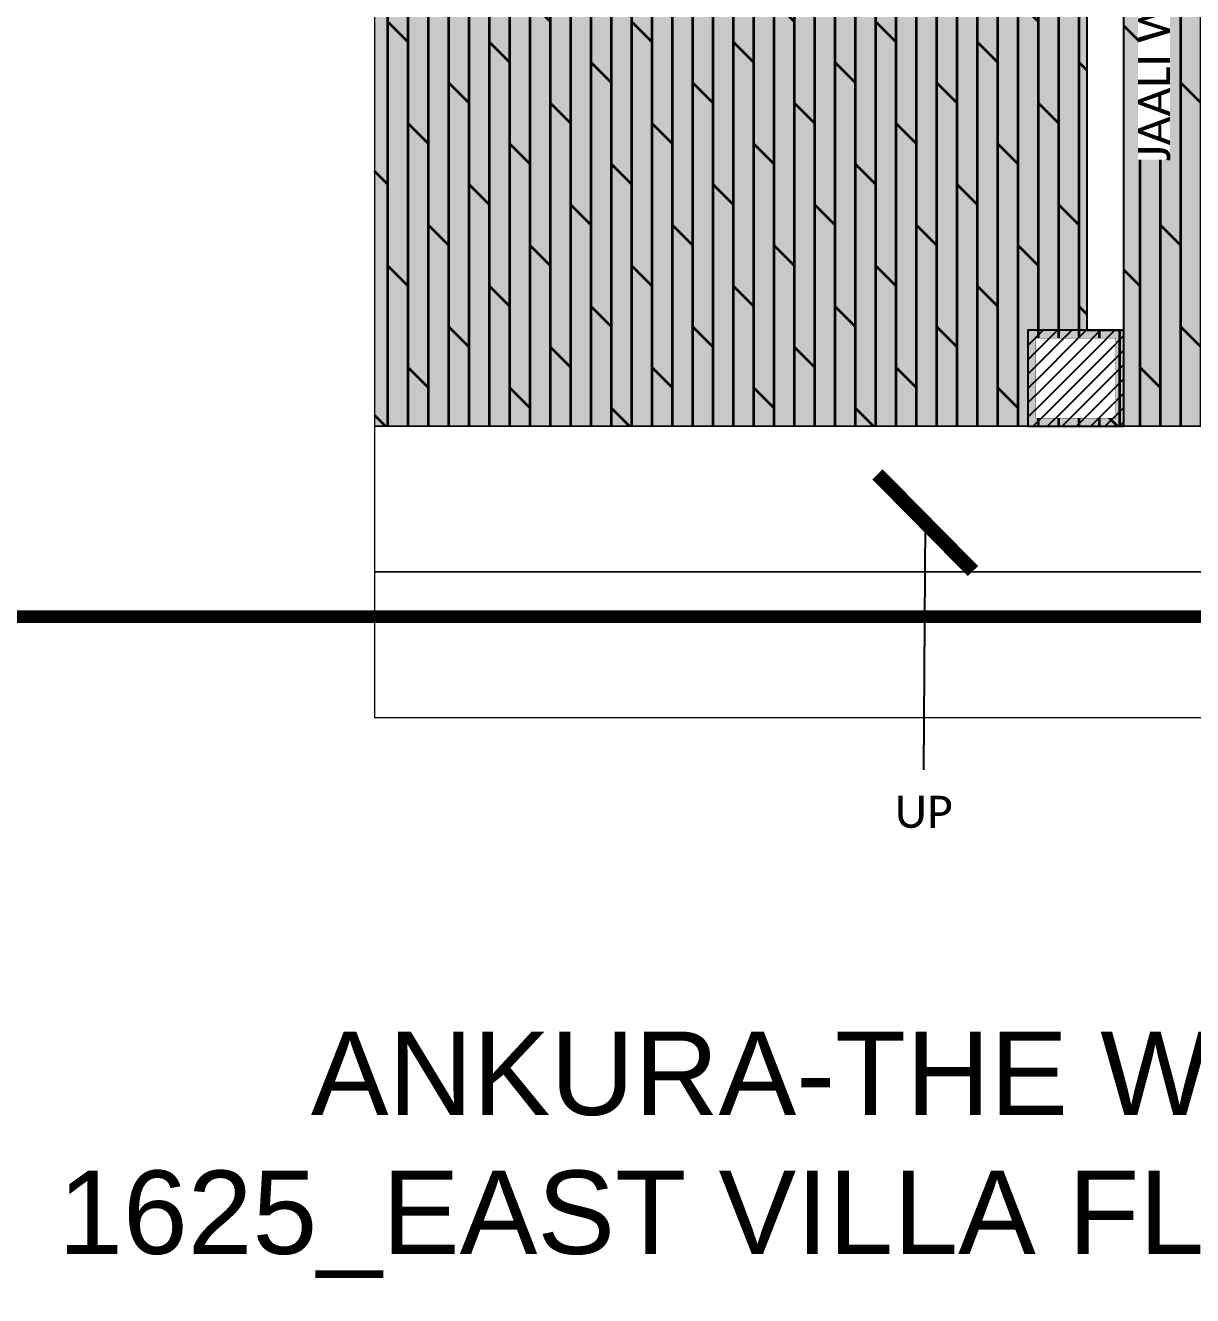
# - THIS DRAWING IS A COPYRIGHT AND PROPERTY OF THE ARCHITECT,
# Model space of a CAD drawing. Header units: millimetres. Extents: x -620 to 19192, y -4765 to 14690.
# Drawn here: x 5110 to 8755, y -4765 to -799 of the extents above; entities that cross this region are included whole.
import ezdxf

# ---------------------------------------------------------------- set-up
doc = ezdxf.new("R2010")
doc.units = ezdxf.units.MM
doc.header["$LTSCALE"] = 150
doc.set_wipeout_variables(frame=1)
doc.linetypes.add('1625E_Roof Plan$0$DASHED', pattern=[0.75, 0.5, -0.25])
for name, color, linetype in [('1625E_Columns$0$ad-RCC', 3, 'Continuous'), ('1625E_Columns$0$ad-RCC Hatch', 125, 'Continuous'), ('1625E_Roof Plan$0$ad-Primary Roof', 5, 'Continuous'), ('ad-Arrow', 32, 'Continuous'), ('ad-Elevation 10', 8, 'Continuous'), ('ad-Furniture', 8, 'Continuous'), ('ad-MS Columns', 1, 'Continuous'), ('ad-Text main', 7, 'Continuous'), ('ad-Text Title', 7, 'Continuous')]:
    doc.layers.add(name, color=color, linetype=linetype)
doc.layers.add('ad-Landscape', color=7, linetype='Continuous', lineweight=35, true_color=0x007f00)
doc.layers.add('ad-Verandah', color=7, linetype='Continuous', true_color=0xa57c52)
doc.styles.add('6 U T S R N_Corridor-Basement$0$Standard', font='arial.ttf')
doc.styles.add('Arial_2', font='arial.ttf', dxfattribs={"height": 1})
doc.styles.get("Standard").update_dxf_attribs({"font": 'calibril.ttf'})
doc.dimstyles.new('A-100-DIM-INT (MM-FT)', dxfattribs={"dimscale": 50, "dimtxt": 2.4, "dimasz": 1, "dimexe": 5, "dimexo": 100, "dimgap": 1, "dimtad": 0, "dimdec": 0, "dimdsep": 46, "dimtxsty": 'Standard', "dimblk": 'ARCHTICK', "dimcen": 0.025, "dimse1": 1, "dimse2": 1, "dimclrd": 256, "dimclre": 256, "dimclrt": 256, "dimazin": 2, "dimtfac": 1, "dimtdec": 0, "dimtix": 1, "dimtmove": 2, "dimatfit": 3, "dimldrblk": 'ARCHTICK', "dimfxl": 1, "dimtolj": 1, "dimtzin": 0, "dimarcsym": 0})

# ---------------------------------------------------------------- blocks, each defined once
blk = doc.blocks.new('zw$D357')
at = {"layer": 'ad-Elevation 10', "insert": (210.4, -857.9), "char_height": 100, "width": 720.07, "attachment_point": 5, "rotation": 90, "style": '6 U T S R N_Corridor-Basement$0$Standard', "bg_fill": 3, "box_fill_scale": 1, "bg_fill_color": 257, "bg_fill_transparency": 0}
blk.add_mtext('{\\fCalibri Light|b0|i0|c0|p34;JAALI WALL}', dxfattribs=at)
blk.add_wipeout([(0, 0), (115, 0), (115, -1750), (0, -1750)])
at = {"layer": 'ad-Elevation 10'}
blk.add_lwpolyline([(115, -1750), (115, 0), (0, 0), (0, -1750)], close=True, dxfattribs=at)
blk = doc.blocks.new('zw$D46D')
at = {"layer": 'ad-Furniture'}
blk.add_blockref('zw$D357', (8425, 0), dxfattribs=at)
blk = doc.blocks.new('_ArchTick')
at = {"color": 0, "linetype": 'ByBlock', "const_width": 0.15}
blk.add_lwpolyline([(-0.5, -0.5), (0.5, 0.5)], dxfattribs=at)
blk = doc.blocks.new('1625E_Roof Plan')
at = {"layer": '1625E_Roof Plan$0$ad-Primary Roof', "linetype": '1625E_Roof Plan$0$DASHED', "ltscale": 2, "const_width": 40}
blk.add_lwpolyline([(12570, -2645), (2380, -2645), (7475, 2255)], close=True, dxfattribs=at)
blk = doc.blocks.new('1625E_Columns$0$A$C42b14ea2')
at = {"layer": '1625E_Columns$0$ad-RCC Hatch', "transparency": 33554687}
h = blk.add_hatch(dxfattribs=at)
h.set_pattern_fill('ANSI31', color=256, scale=10)
h.set_pattern_definition([(45, (13250, 8645), (-22.45064, 22.45064), [])])
h.paths.add_polyline_path([(0, 0), (300, 0), (300, 300), (0, 300)])
at = {"layer": '1625E_Columns$0$ad-RCC'}
blk.add_lwpolyline([(0, 0), (300, 0), (300, 300), (0, 300)], close=True, dxfattribs=at)
blk = doc.blocks.new('1625E_Columns')
at = {"layer": '1625E_Columns$0$ad-RCC'}
blk.add_blockref('1625E_Columns$0$A$C42b14ea2', (8240, -2050), dxfattribs=at)
blk = doc.blocks.new('zw$B0BD')
blk.add_wipeout([(0, 0), (250, 0), (250, -250), (0, -250)])
at = {"layer": 'ad-MS Columns'}
h = blk.add_hatch(dxfattribs=at)
h.set_pattern_fill('ANSI31', color=256, scale=10)
h.set_pattern_definition([(45, (4e-12, -250), (-22.4506, 22.4506), [])])
h.paths.add_polyline_path([(0, 0), (250, 0), (250, -250), (0, -250)])
at = {"layer": 'ad-MS Columns', "const_width": 1}
blk.add_lwpolyline([(0, 0), (250, 0), (250, -250), (0, -250)], close=True, dxfattribs=at)
blk = doc.blocks.new('zw$BD87')
at = {"layer": 'ad-MS Columns'}
blk.add_blockref('zw$B0BD', (-3855, -1775), dxfattribs=at)
blk = doc.blocks.new('zw$959F')
at = {"transparency": 33554559}
h = blk.add_hatch(color=43, dxfattribs=at)
h.dxf.hatch_style = 1
h.paths.add_polyline_path([(1520, -8875), (0, -8875), (0, -13620), (-5920, -13620), (-5920, -15670), (1520, -15670)])
at = {"layer": 'ad-Landscape', "transparency": 33554687}
h = blk.add_hatch(dxfattribs=at)
h.set_pattern_fill('DOLMIT', color=44, scale=10, angle=90)
h.set_pattern_definition([(90, (-1096435.54, 661200.024), (-63.5, 5e-14), []), (135, (-1096435.54, 661200.02), (-126.999913, -126.999913), [89.80256, -179.605122])])
h.paths.add_polyline_path([(1520, -8875), (0, -8875), (0, -13620), (-5920, -13620), (-5920, -15670), (1520, -15670)])
at = {"layer": 'ad-Verandah', "lineweight": 9}
for points in [[(1520, -8875), (0, -8875), (0, -13620), (-5920, -13620), (-5920, -15670), (1520, -15670)], [(-5920, -15670), (-5920, -16125), (-2370, -16125), (-2370, -15670)], [(-5920, -16125), (-5920, -16580), (-2370, -16580), (-2370, -16125)]]:
    blk.add_lwpolyline(points, close=True, dxfattribs=at)
at = {"layer": 'ad-Text main', "insert": (-4204.3, -16875.2), "char_height": 100, "width": 207.6, "attachment_point": 5, "style": '6 U T S R N_Corridor-Basement$0$Standard', "bg_fill": 2}
blk.add_mtext('{\\fCalibri Light|b0|i0|c0|p34;UP}', dxfattribs=at)
at = {"layer": 'ad-Arrow'}
blk.add_leader([(-4200, -15971.7, 0), (-4205, -16743.3)], dimstyle='A-100-DIM-INT (MM-FT)', override={"dimscale": 1, "dimasz": 300, "dimgap": 50, "dimtad": 0}, dxfattribs=at)

msp = doc.modelspace()

# ---------------------------------------------------------------- block references
at = {"layer": 'ad-Verandah'}
msp.add_blockref('zw$959F', (12120, 13620), dxfattribs=at)

# ---------------------------------------------------------------- texts
at = {"layer": 'ad-Text Title', "insert": (7941.3, -4325.7), "char_height": 260.364, "width": 6187.059, "attachment_point": 5, "style": 'Arial_2', "bg_fill": 2}
msp.add_mtext('\\pxqc;ANKURA-THE WOODS^J1625_EAST VILLA FLOOR PLAN      ', dxfattribs=at)

# ---------------------------------------------------------------- next in the draw order: block references
at = {"layer": 'ad-Furniture'}
msp.add_blockref('zw$D46D', (0, 0), dxfattribs=at)

# ---------------------------------------------------------------- next in the draw order: block references
for name in ['1625E_Roof Plan', '1625E_Columns']:
    msp.add_blockref(name, (0, 0))

# ---------------------------------------------------------------- next in the draw order: block references
at = {"layer": 'ad-MS Columns'}
msp.add_blockref('zw$BD87', (12120, 0), dxfattribs=at)

doc.saveas('drawing.dxf')
